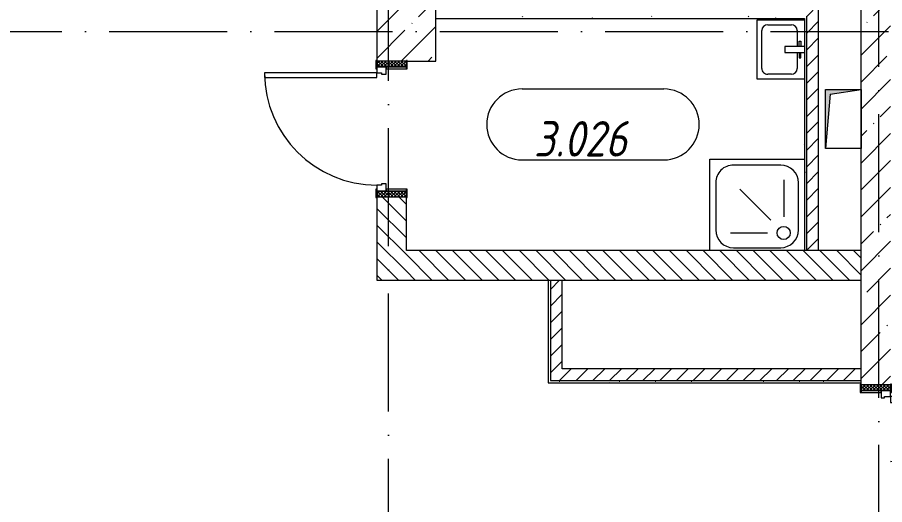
# Model space of a CAD drawing. Header units: millimetres. Extents: x -6467 to 106027, y -7090 to 195095.
# Drawn here: x 90316 to 97659, y 150540 to 154665 of the extents above; entities that cross this region are included whole.
import ezdxf

# ---------------------------------------------------------------- set-up
doc = ezdxf.new("R2010")
doc.units = ezdxf.units.MM
doc.linetypes.add('50_200_ШТРИХ_1Т_ш5_п1_п1_', pattern=[1400, 1000, -200, 0, -200])
for name, color, linetype, lineweight, true_color in [('A-AREA-IDEN-1', 7, 'Continuous', 9, 0xaaaaaa), ('A-GENM-1', 7, 'Continuous', 9, 0xaaaaaa), ('I-WALL-1', 7, 'Continuous', 5, 0x787878), ('M-EQPM-1', 7, 'Continuous', 9, 0xaaaaaa), ('M-EQPM-2', 7, 'Continuous', 9, 0xe2e2e2), ('P-SANR-FIXT-1', 7, 'Continuous', 9, 0xaaaaaa), ('Оси-3', 7, '50_200_ШТРИХ_1Т_ш5_п1_п1_', 9, 0xaaaaaa)]:
    doc.layers.add(name, color=color, linetype=linetype, lineweight=lineweight, true_color=true_color)
for name, color, linetype, lineweight in [('A-DOOR', 7, 'Continuous', 9), ('A-DOOR-2', 7, 'Continuous', 5), ('A-DOOR-FRAM', 7, 'Continuous', 9), ('A-DOOR-FRAM-2', 7, 'Continuous', 5), ('A-WALL', 7, 'Continuous', 5), ('A-WALL-FNSH-1', 7, 'Continuous', 5), ('I-WALL', 7, 'Continuous', 5), ('S-COLS', 7, 'Continuous', 9), ('S-COLS-1', 7, 'Continuous', 5)]:
    doc.layers.add(name, color=color, linetype=linetype, lineweight=lineweight)
doc.styles.add('ISOCPEUR_I_1', font='isocpeui.ttf', dxfattribs={"width": 0.85, "height": 2.5})
pattern_1 = [(135, (109.45, 102614.03), (-70.71068, -70.71068), [])]
pattern_2 = [(0, (109.45, 102614.03), (406.4, 101.6), [6.706, -298.094, 6.706, -298.094, -1625.6]), (0, (109.45, 102614.03), (406.4, 101.6), [-609.6, 6.706, -602.894, 6.706, -298.094, -711.2]), (0, (109.45, 102614.03), (406.4, 101.6), [-1524, 6.706, -196.494, 6.706, -501.294]), (120, (261.85, 102664.83), (-291.18818, 301.15272), [6.706, -298.094, 6.706, -298.094, -1625.6]), (120, (261.85, 102664.83), (-291.18818, 301.15272), [-609.6, 6.706, -602.894, 6.706, -298.094, -711.2]), (120, (261.85, 102664.83), (-291.18818, 301.15272), [-1524, 6.706, -196.494, 6.706, -501.294]), (240, (312.65, 102868.03), (-115.21182, -402.75272), [6.706, -298.094, 6.706, -298.094, -1625.6]), (240, (312.65, 102868.03), (-115.21182, -402.75272), [-609.6, 6.706, -602.894, 6.706, -298.094, -711.2]), (240, (312.65, 102868.03), (-115.21182, -402.75272), [-1524, 6.706, -196.494, 6.706, -501.294])]
pattern_3 = [(45, (109.45, 102614.03), (-70.71068, 70.71068), [])]

# ---------------------------------------------------------------- blocks, each defined once
blk = doc.blocks.new('SND_2D_Раковина1 - 400х300-V51-АИ_План этажа Радиаторы_3')
at = {"layer": 'P-SANR-FIXT-1'}
for p, q in [((-250, -220), (-250, 180)), ((-70, 150), (-25, 150)), ((-70, 135), (-70, 150)), ((-25, 180), (-25, 15)), ((25, 15), (25, 180)), ((70, 150), (25, 150)), ((70, 135), (70, 150)), ((250, 180), (250, -220)), ((-160, 120), (-25, 120)), ((-25, 135), (-70, 135)), ((25, 135), (70, 135)), ((25, 120), (160, 120)), ((-210, -130), (-210, 70)), ((-25, 15), (25, 15)), ((210, 70), (210, -130)), ((250, -220), (-250, -220)), ((160, -180), (-160, -180))]:
    blk.add_line(p, q, dxfattribs=at)
for centre, start, end in [((-160, 70), 90, 180), ((160, 70), 0, 90), ((-160, -130), 180, 270), ((160, -130), 270, 0)]:
    blk.add_arc(centre, 50, start, end, dxfattribs=at)
blk = doc.blocks.new('SND_2D_Душ - Прямоугольный 800x800-V183-АИ_План этажа Радиаторы_3')
at = {"layer": 'P-SANR-FIXT-1'}
for p, q in [((25, 800), (350, 800)), ((350, 750), (200, 750)), ((350, 800), (800, 800)), ((600, 750), (350, 750)), ((800, 800), (800, 350)), ((50, 600), (50, 200)), ((175, 625), (175, 310.9)), ((750, 350), (750, 600)), ((546.9, 546.9), (282.8, 282.8)), ((750, 200), (750, 350)), ((800, 350), (800, 0)), ((625, 175), (310.9, 175)), ((200, 50), (600, 50))]:
    blk.add_line(p, q, dxfattribs=at)
blk.add_circle((175, 175), 55.8, dxfattribs=at)
for centre, start, end in [((200, 600), 90, 180), ((600, 600), 360, 90), ((200, 200), 180, 270), ((600, 200), 270, 0)]:
    blk.add_arc(centre, 150, start, end, dxfattribs=at)
blk = doc.blocks.new('110_Дверь_СКБ_1Ст_Внутренняя - СОШ_Д-04_Дв_1150_900_x2100h_туалет для мальчиков_ туалет для девочек-26085159-АИ_План этажа Радиаторы_3')
at = {"layer": 'A-DOOR-2'}
h = blk.add_hatch(dxfattribs=at)
h.set_pattern_fill('FP_48', color=256, style=0, pattern_type=2)
h.set_pattern_definition([(135, (1751.41, 189.685), (-14.14214, -14.14214), []), (225, (1751.41, 189.685), (14.14214, -14.14214), [])])
h.paths.add_polyline_path([(537.5, -125), (587.5, -125), (587.5, 125), (537.5, 125)])
at = {"layer": 'A-DOOR-FRAM-2'}
h = blk.add_hatch(dxfattribs=at)
h.set_pattern_fill('FP_49', color=256, style=0, pattern_type=2)
h.set_pattern_definition([(45, (-371.384, 189.685), (-14.1421, 14.1421), []), (135, (-371.384, 189.685), (-14.1421, -14.1421), [])])
h.paths.add_polyline_path([(-562.5, -125), (-512.5, -125), (-512.5, 125), (-562.5, 125)])
at = {"layer": 'A-DOOR'}
for p, q in [((487.5, 1075), (447.5, 1075)), ((447.5, 1075), (447.5, 125)), ((487.5, 125), (487.5, 1075)), ((447.5, 125), (487.5, 125))]:
    blk.add_line(p, q, dxfattribs=at)
at = {"layer": 'A-DOOR-2'}
blk.add_arc((487.5, 125), 950, 90, 180, dxfattribs=at)
at = {"layer": 'A-DOOR-FRAM'}
for p, q in [((-497.5, 133), (-567.5, 133)), ((-567.5, 133), (-567.5, 125)), ((-567.5, 125), (-497.5, 125)), ((-512.5, 125), (-562.5, 125)), ((-562.5, 125), (-562.5, -125)), ((-462.5, 125), (-512.5, 125)), ((-512.5, 125), (-512.5, 45)), ((-512.5, -125), (-512.5, 125)), ((-497.5, 125), (-512.5, 125)), ((-512.5, 125), (-512.5, 124)), ((-512.5, 124), (-497.5, 124)), ((-497.5, 125), (-497.5, 133)), ((-497.5, 124), (-497.5, 125)), ((-462.5, 85), (-462.5, 125)), ((-452.5, 85), (-462.5, 85)), ((-452.5, 45), (-452.5, 85)), ((487.5, 85), (477.5, 85)), ((477.5, 85), (477.5, 45)), ((487.5, 125), (487.5, 85)), ((537.5, 125), (487.5, 125)), ((592.5, 133), (522.5, 133)), ((522.5, 133), (522.5, 125)), ((537.5, 125), (522.5, 125)), ((522.5, 125), (522.5, 124)), ((522.5, 125), (592.5, 125)), ((522.5, 124), (537.5, 124)), ((537.5, 45), (537.5, 125)), ((587.5, 125), (537.5, 125)), ((537.5, 125), (537.5, -125)), ((537.5, 124), (537.5, 125)), ((587.5, -125), (587.5, 125)), ((592.5, 125), (592.5, 133)), ((-512.5, 45), (-452.5, 45)), ((-497.5, 45), (-512.5, 45)), ((-512.5, 45), (-512.5, -125)), ((-497.5, -125), (-497.5, 45)), ((477.5, 45), (537.5, 45)), ((537.5, 45), (522.5, 45)), ((522.5, 45), (522.5, -125)), ((537.5, -125), (537.5, 45)), ((-497.5, -125), (-567.5, -125)), ((-567.5, -125), (-567.5, -133)), ((-567.5, -133), (-497.5, -133)), ((-562.5, -125), (-512.5, -125)), ((-512.5, -125), (-497.5, -125)), ((-497.5, -133), (-497.5, -125)), ((522.5, -125), (537.5, -125)), ((592.5, -125), (522.5, -125)), ((522.5, -125), (522.5, -133)), ((522.5, -133), (592.5, -133)), ((537.5, -125), (587.5, -125)), ((592.5, -133), (592.5, -125))]:
    blk.add_line(p, q, dxfattribs=at)
blk = doc.blocks.new('110_Дверь_СКБ_2Ст_Внутренняя1 - СОШ_Д-01_Дв_1650_1350_x2100h_Лестничная клетка _из коридора_ EIS60_90-25235720-АИ_План этажа Радиаторы_3')
at = {"layer": 'A-DOOR-2'}
h = blk.add_hatch(dxfattribs=at)
h.set_pattern_fill('FP_115', color=256, style=0, pattern_type=2)
h.set_pattern_definition([(135, (1501.41, 189.685), (-14.14214, -14.14214), []), (225, (1501.41, 189.685), (14.14214, -14.14214), [])])
h.paths.add_polyline_path([(837.5, 125), (787.5, 125), (787.5, -125), (837.5, -125)])
at = {"layer": 'A-DOOR-FRAM-2'}
h = blk.add_hatch(dxfattribs=at)
h.set_pattern_fill('FP_116', color=256, style=0, pattern_type=2)
h.set_pattern_definition([(45, (-621.384, 189.685), (-14.1421, 14.1421), []), (135, (-621.384, 189.685), (-14.1421, -14.1421), [])])
h.paths.add_polyline_path([(-762.5, 125), (-812.5, 125), (-812.5, -125), (-762.5, -125)])
at = {"layer": 'A-DOOR'}
for p, q in [((737.5, 1025), (687.5, 1025)), ((687.5, 1025), (687.5, 125)), ((737.5, 125), (737.5, 1025)), ((-712.5, 675), (-712.5, 125)), ((-662.5, 675), (-712.5, 675)), ((-662.5, 125), (-662.5, 675)), ((-712.5, 125), (-662.5, 125)), ((687.5, 125), (737.5, 125))]:
    blk.add_line(p, q, dxfattribs=at)
at = {"layer": 'A-DOOR-2'}
for centre, radius, start, end in [((737.5, 125), 900, 90, 180), ((-712.5, 125), 550, 360, 90)]:
    blk.add_arc(centre, radius, start, end, dxfattribs=at)
at = {"layer": 'A-DOOR-FRAM'}
for p, q in [((-747.5, 133), (-817.5, 133)), ((-817.5, 133), (-817.5, 125)), ((-817.5, 125), (-747.5, 125)), ((-762.5, 125), (-812.5, 125)), ((-812.5, 125), (-812.5, -125)), ((-712.5, 125), (-762.5, 125)), ((-762.5, 125), (-762.5, 45)), ((-762.5, -125), (-762.5, 125)), ((-747.5, 125), (-762.5, 125)), ((-762.5, 125), (-762.5, 124)), ((-762.5, 124), (-747.5, 124)), ((-747.5, 125), (-747.5, 133)), ((-747.5, 124), (-747.5, 125)), ((-712.5, 75), (-712.5, 125)), ((-702.5, 75), (-712.5, 75)), ((-702.5, 45), (-702.5, 75)), ((737.5, 75), (727.5, 75)), ((727.5, 75), (727.5, 45)), ((737.5, 125), (737.5, 75)), ((787.5, 125), (737.5, 125)), ((842.5, 133), (772.5, 133)), ((772.5, 133), (772.5, 125)), ((787.5, 125), (772.5, 125)), ((772.5, 125), (772.5, 124)), ((772.5, 125), (842.5, 125)), ((772.5, 124), (787.5, 124)), ((787.5, 45), (787.5, 125)), ((837.5, 125), (787.5, 125)), ((787.5, 125), (787.5, -125)), ((787.5, 124), (787.5, 125)), ((837.5, -125), (837.5, 125)), ((842.5, 125), (842.5, 133)), ((-762.5, 45), (-702.5, 45)), ((-747.5, 45), (-762.5, 45)), ((-762.5, 45), (-762.5, -125)), ((-747.5, -125), (-747.5, 45)), ((727.5, 45), (787.5, 45)), ((787.5, 45), (772.5, 45)), ((772.5, 45), (772.5, -125)), ((787.5, -125), (787.5, 45)), ((-747.5, -125), (-817.5, -125)), ((-817.5, -125), (-817.5, -133)), ((-817.5, -133), (-747.5, -133)), ((-812.5, -125), (-762.5, -125)), ((-762.5, -125), (-747.5, -125)), ((-747.5, -133), (-747.5, -125)), ((772.5, -125), (787.5, -125)), ((842.5, -125), (772.5, -125)), ((772.5, -125), (772.5, -133)), ((772.5, -133), (842.5, -133)), ((787.5, -125), (837.5, -125)), ((842.5, -133), (842.5, -125))]:
    blk.add_line(p, q, dxfattribs=at)
blk = doc.blocks.new('Канал вертикальный прямоугольный - Шахта - значок проема-24087344-АИ_План этажа Радиаторы_3')
at = {"layer": 'M-EQPM-2'}
blk.add_hatch(color=256, dxfattribs=at).paths.add_polyline_path([(-150, -250), (-110, 210), (150, 250), (-150, 250)])
at = {"layer": 'M-EQPM-1'}
for p, q in [((-150, -250), (-150, 250)), ((-150, 250), (150, 250)), ((-110, 210), (150, 250)), ((150, 250), (150, -250)), ((-110, 210), (-150, -250)), ((150, -250), (-150, -250))]:
    blk.add_line(p, q, dxfattribs=at)
blk = doc.blocks.new('BSC_Колонна _Прямоугольная - 500х500-V307-АИ_План этажа Радиаторы_3')
at = {"layer": 'S-COLS-1'}
h = blk.add_hatch(dxfattribs=at)
h.set_pattern_fill('FP_241', color=256, style=0, pattern_type=2)
h.set_pattern_definition([(45, (-93500, -51931.04), (-228.0985, 228.0985), []), (45, (-93271.9, -51931.04), (-228.0985, 228.0985), [403.225, -80.645, 6.706, -73.939])])
h.paths.add_polyline_path([(0, -250), (0, -245), (8, -245), (8, -250), (250, -250), (250, 250), (-250, 250), (-250, -250)])
for p, q in [((250, 250), (-250, 250)), ((-250, 250), (-250, -245)), ((250, -250), (250, 250)), ((8, -250), (250, -250))]:
    blk.add_line(p, q, dxfattribs=at)
blk = doc.blocks.new('АР_Перемычка1 - АР_Перемычка-26085194-АИ_План этажа Радиаторы_3')
at = {"layer": 'A-GENM-1'}
blk.add_line((-250, -125), (-242, -125), dxfattribs=at)
blk = doc.blocks.new('AAR_СКБ_Марка_помещения_1_5 ммп - Номер-27962133-АИ_План этажа Радиаторы_3')
at = {"layer": 'A-AREA-IDEN-1'}
for p, q in [((-2.987, 3), (3.013, 3)), ((-2.987, 0), (3.013, 0))]:
    blk.add_line(p, q, dxfattribs=at)
for centre, start, end in [((-2.987, 1.5), 90, 270), ((3.013, 1.5), 270, 90)]:
    blk.add_arc(centre, 1.5, start, end, dxfattribs=at)

msp = doc.modelspace()

# ---------------------------------------------------------------- hatches: boundary and pattern name
at = {"layer": 'A-WALL'}
h = msp.add_hatch(dxfattribs=at)
h.set_pattern_fill('FP_1', color=256, style=0, pattern_type=2)
h.set_pattern_definition([(45, (109.45, 102614.03), (-228.0985, 228.0985), []), (45, (337.55, 102614.03), (-228.0985, 228.0985), [403.225, -80.645, 6.706, -73.939])])
h.paths.add_polyline_path([(97709.4, 149695.1), (97709.4, 149905.1), (97459.4, 149905.1), (97459.4, 149695.1)])
h.paths.add_polyline_path([(97459.4, 151555.1), (97709.4, 151555.1), (97709.4, 157795.1), (97459.4, 157795.1), (97459.4, 151560.1)])
at = {"layer": 'I-WALL'}
h = msp.add_hatch(dxfattribs=at)
h.set_pattern_fill('FP_2', color=256, style=0, pattern_type=2)
h.set_pattern_definition(pattern_1)
h.paths.add_polyline_path([(93359.4, 152440.1), (93609.4, 152440.1), (93609.4, 153145.1), (93359.4, 153145.1), (93359.4, 153140.1)])
h.paths.add_polyline_path([(93450.6, 154795.1), (93609.4, 154795.1), (93609.4, 155082.1), (93359.4, 155082.1), (93359.4, 154795.1)])
h.paths.add_polyline_path([(93359.4, 156232.1), (93609.4, 156232.1), (93609.4, 157424), (93609.4, 157425.1), (93609.4, 157795.1), (93359.4, 157795.1), (93359.4, 156237.1)])
h = msp.add_hatch(dxfattribs=at)
h.set_pattern_fill('FP_5', color=256, style=0, pattern_type=2)
h.set_pattern_definition(pattern_3)
h.paths.add_polyline_path([(97099.4, 152690.1), (97099.4, 156822.3), (96999.4, 156822.3), (96999.4, 152690.1)])
h = msp.add_hatch(dxfattribs=at)
h.set_pattern_fill('FP_2', color=256, style=0, pattern_type=2)
h.set_pattern_definition(pattern_1)
h.paths.add_polyline_path([(97162.9, 152440.1), (97459.4, 152440.1), (97459.4, 152690.1), (93609.4, 152690.1), (93609.4, 152440.1), (95508.8, 152440.1)])
h = msp.add_hatch(dxfattribs=at)
h.set_pattern_fill('FP_5', color=256, style=0, pattern_type=2)
h.set_pattern_definition(pattern_3)
h.paths.add_polyline_path([(94829.4, 151590.1), (94929.4, 151590.1), (94929.4, 152440.1), (94829.4, 152440.1), (94829.4, 152277.6)])
h = msp.add_hatch(dxfattribs=at)
h.set_pattern_fill('FP_5', color=256, style=0, pattern_type=2)
h.set_pattern_definition(pattern_3)
h.paths.add_polyline_path([(97459.4, 151590.1), (97459.4, 151690.1), (94929.4, 151690.1), (94929.4, 151590.1), (95508.8, 151590.1)])
at = {"layer": 'I-WALL-1'}
h = msp.add_hatch(dxfattribs=at)
h.set_pattern_fill('FP_3', color=256, style=0, pattern_type=2)
h.set_pattern_definition(pattern_2)
h.paths.add_polyline_path([(96979.4, 152690.1), (96999.4, 152690.1), (96999.4, 154675.1), (96979.4, 154675.1), (96979.4, 154655.1)])
h.paths.add_polyline_path([(96999.4, 154775.1), (96999.4, 156802.3), (96979.4, 156802.3), (96979.4, 154775.1)])
h = msp.add_hatch(dxfattribs=at)
h.set_pattern_fill('FP_3', color=256, style=0, pattern_type=2)
h.set_pattern_definition(pattern_2)
h.paths.add_polyline_path([(96979.4, 154655.1), (96979.4, 154675.1), (93859.4, 154675.1), (93859.4, 154655.1), (95508.8, 154655.1)])
h = msp.add_hatch(dxfattribs=at)
h.set_pattern_fill('FP_3', color=256, style=0, pattern_type=2)
h.set_pattern_definition(pattern_2)
h.paths.add_polyline_path([(94829.4, 151570.1), (94829.4, 152440.1), (94809.4, 152440.1), (94809.4, 151570.1)])
h = msp.add_hatch(dxfattribs=at)
h.set_pattern_fill('FP_3', color=256, style=0, pattern_type=2)
h.set_pattern_definition(pattern_2)
h.paths.add_polyline_path([(97459.4, 151570.1), (97459.4, 151590.1), (94829.4, 151590.1), (94829.4, 151570.1), (95508.8, 151570.1)])

# ---------------------------------------------------------------- linework, layer by layer
at = {"layer": 'A-WALL'}
for p, q in [((97459.4, 151560.1), (97459.4, 158045.1)), ((96999.4, 152690.1), (96999.4, 154675.1)), ((93359.4, 153140.1), (93359.4, 152440.1)), ((93609.4, 152690.1), (93609.4, 153140.1)), ((97459.4, 152690.1), (93609.4, 152690.1)), ((93359.4, 152440.1), (97459.4, 152440.1)), ((94829.4, 152440.1), (94829.4, 151590.1)), ((94829.4, 151590.1), (97459.4, 151590.1))]:
    msp.add_line(p, q, dxfattribs=at)
at = {"layer": 'A-WALL-FNSH-1'}
for p, q in [((97099.4, 152690.1), (97099.4, 156802.3)), ((93859.4, 154655.1), (96979.4, 154655.1)), ((96979.4, 154655.1), (96979.4, 152690.1)), ((94809.4, 152440.1), (94809.4, 151570.1)), ((94929.4, 151690.1), (94929.4, 152440.1)), ((97459.4, 151690.1), (94929.4, 151690.1)), ((94809.4, 151570.1), (97459.4, 151570.1))]:
    msp.add_line(p, q, dxfattribs=at)
at = {"layer": 'Оси-3'}
for p, q in [((93459.4, 96724.3), (93459.4, 193895)), ((97609.4, 150045.1), (97609.4, 193895)), ((68690.1, 154545.1), (104827.4, 154545.1))]:
    msp.add_line(p, q, dxfattribs=at)

# ---------------------------------------------------------------- block references
at = {"layer": 'A-AREA-IDEN-1', "xscale": 199.9999999999999, "yscale": 199.9999999999999, "zscale": 199.9999999999999}
msp.add_blockref('AAR_СКБ_Марка_помещения_1_5 ммп - Номер-27962133-АИ_План этажа Радиаторы_3', (95187, 153458.7), dxfattribs=at)
at = {"layer": 'A-DOOR-2'}
for name, p, rotation in [('110_Дверь_СКБ_1Ст_Внутренняя - СОШ_Д-04_Дв_1150_900_x2100h_туалет для мальчиков_ туалет для девочек-26085159-АИ_План этажа Радиаторы_3', (93484.4, 153707.6), 89.9999999999999), ('110_Дверь_СКБ_2Ст_Внутренняя1 - СОШ_Д-01_Дв_1650_1350_x2100h_Лестничная клетка _из коридора_ EIS60_90-25235720-АИ_План этажа Радиаторы_3', (97584.4, 150742.6), 269.9999999999999)]:
    msp.add_blockref(name, p, dxfattribs=dict(at, rotation=rotation))
at = {"layer": 'A-GENM-1', "rotation": 89.9999999999999}
msp.add_blockref('АР_Перемычка1 - АР_Перемычка-26085194-АИ_План этажа Радиаторы_3', (93484.4, 153145.1), dxfattribs=at)
at = {"layer": 'M-EQPM-1'}
msp.add_blockref('Канал вертикальный прямоугольный - Шахта - значок проема-24087344-АИ_План этажа Радиаторы_3', (97309.4, 153805.1), dxfattribs=at)
at = {"layer": 'P-SANR-FIXT-1'}
for name, p, rotation in [('SND_2D_Раковина1 - 400х300-V51-АИ_План этажа Радиаторы_3', (96799.4, 154392.8), 269.9999999999997), ('SND_2D_Душ - Прямоугольный 800x800-V183-АИ_План этажа Радиаторы_3', (96979.4, 152665.1), 89.9999999999999)]:
    msp.add_blockref(name, p, dxfattribs=dict(at, rotation=rotation))
at = {"layer": 'S-COLS'}
msp.add_blockref('BSC_Колонна _Прямоугольная - 500х500-V307-АИ_План этажа Радиаторы_3', (93609.4, 154545.1), dxfattribs=at)

# ---------------------------------------------------------------- texts
at = {"layer": 'A-AREA-IDEN-1', "insert": (95083.8, 153486.9), "char_height": 300, "width": 952, "attachment_point": 8, "line_spacing_factor": 1.139951, "style": 'ISOCPEUR_I_1'}
msp.add_mtext('\\pxqc,t8.46667,16.93333,25.4,33.86667,42.33333,50.8,59.26667,67.73333,76.2,84.66667,93.13333,101.6,110.06667,118.53333,127,135.46667,143.93333,152.4,160.86667,169.33333,177.8,186.26667,194.73333,203.2,211.66667,220.13333,228.6,237.06667,245.53333,254,262.46667,270.93333;{3.026}', dxfattribs=at)

doc.saveas('drawing.dxf')
